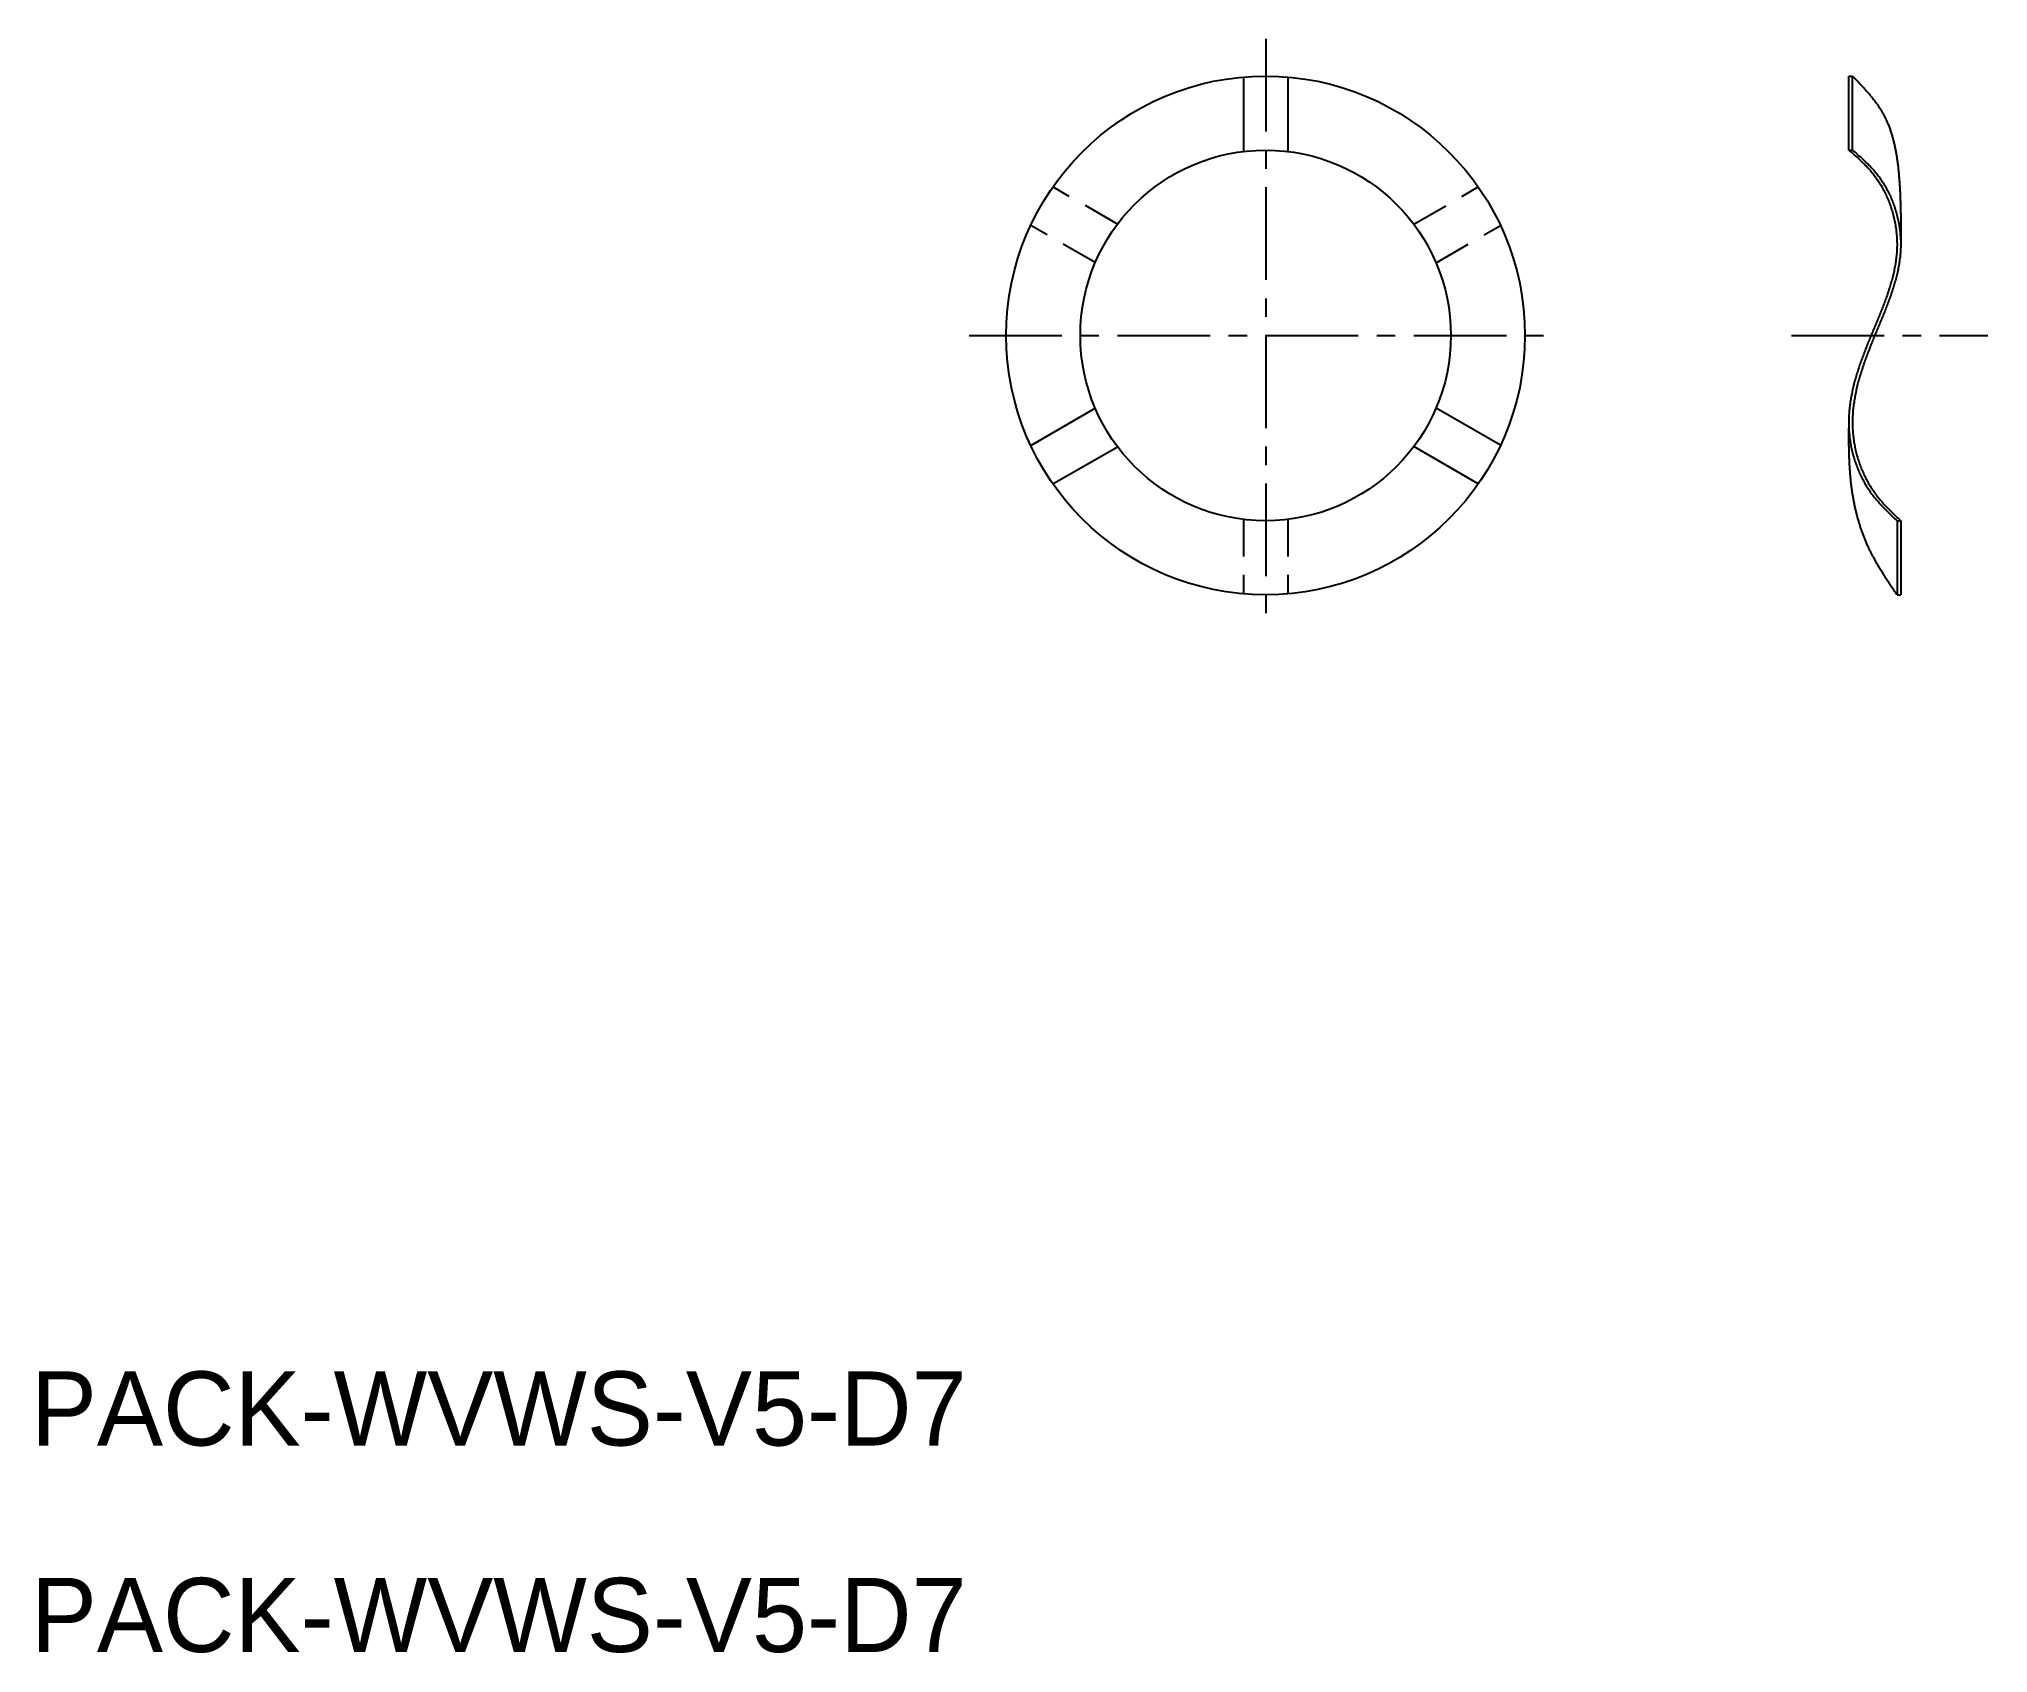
# Model space of a CAD drawing. Extents: x 76.9 to 103.2, y 15.7 to 37.5.
import ezdxf

# ---------------------------------------------------------------- set-up
doc = ezdxf.new("R2010")
doc.units = 0
doc.linetypes.add('CENTER', pattern=[2, 1.25, -0.25, 0.25, -0.25])
doc.linetypes.add('DASHED', pattern=[0.75, 0.5, -0.25])
doc.layers.get('0').update_dxf_attribs({"linetype": 'CONTINUOUS'})
doc.layers.add('CENTER', color=1, linetype='CENTER')

msp = doc.modelspace()

# ---------------------------------------------------------------- linework, layer by layer
at = {"color": 7, "linetype": 'CONTINUOUS'}
for p, q in [((93.11, 36.971), (93.11, 35.966)), ((93.71, 36.971), (93.71, 35.966)), ((101.28, 36.984), (101.33, 36.984)), ((101.28, 35.984), (101.28, 36.984)), ((101.33, 35.984), (101.33, 36.984)), ((101.28, 35.984), (101.33, 35.984)), ((90.238, 31.999), (91.109, 32.502)), ((96.578, 32.001), (95.708, 32.504)), ((90.538, 31.48), (91.409, 31.982)), ((96.278, 31.482), (95.408, 31.984)), ((101.93, 30.984), (101.93, 29.984)), ((101.93, 30.984), (101.98, 30.984)), ((101.98, 30.984), (101.98, 29.984)), ((101.93, 29.984), (101.98, 29.984))]:
    msp.add_line(p, q, dxfattribs=at)
at = {"color": 3, "linetype": 'DASHED'}
for p, q in [((91.409, 34.986), (90.538, 35.488)), ((95.408, 34.984), (96.278, 35.487)), ((91.109, 34.466), (90.238, 34.969)), ((95.708, 34.464), (96.578, 34.967)), ((93.11, 31.002), (93.11, 29.997)), ((93.71, 31.002), (93.71, 29.997))]:
    msp.add_line(p, q, dxfattribs=at)
at = {"color": 7}
for points in [[(101.33, 36.984, 0), (101.339, 36.975, 0), (101.347, 36.965, 0), (101.356, 36.956, 0), (101.365, 36.947, 0), (101.374, 36.937, 0), (101.383, 36.928, 0), (101.392, 36.919, 0), (101.401, 36.909, 0), (101.41, 36.9, 0), (101.419, 36.891, 0), (101.427, 36.881, 0), (101.436, 36.872, 0), (101.445, 36.862, 0), (101.454, 36.853, 0), (101.462, 36.843, 0), (101.471, 36.834, 0), (101.48, 36.824, 0), (101.488, 36.815, 0), (101.497, 36.805, 0), (101.505, 36.796, 0), (101.514, 36.786, 0), (101.522, 36.777, 0), (101.531, 36.767, 0), (101.539, 36.757, 0), (101.547, 36.748, 0), (101.556, 36.738, 0), (101.564, 36.728, 0), (101.572, 36.718, 0), (101.58, 36.709, 0), (101.588, 36.699, 0), (101.596, 36.689, 0), (101.604, 36.679, 0), (101.611, 36.669, 0), (101.619, 36.659, 0), (101.627, 36.649, 0), (101.634, 36.639, 0), (101.642, 36.629, 0), (101.649, 36.618, 0), (101.657, 36.608, 0), (101.664, 36.598, 0), (101.671, 36.588, 0), (101.678, 36.577, 0), (101.685, 36.567, 0), (101.692, 36.556, 0), (101.699, 36.546, 0), (101.706, 36.535, 0), (101.712, 36.525, 0), (101.719, 36.514, 0), (101.725, 36.503, 0), (101.731, 36.492, 0), (101.738, 36.481, 0), (101.744, 36.471, 0), (101.75, 36.46, 0), (101.755, 36.449, 0), (101.761, 36.438, 0), (101.767, 36.426, 0), (101.772, 36.415, 0), (101.778, 36.404, 0), (101.783, 36.392, 0), (101.788, 36.381, 0), (101.793, 36.37, 0), (101.798, 36.358, 0), (101.803, 36.347, 0), (101.808, 36.335, 0), (101.813, 36.323, 0), (101.818, 36.312, 0), (101.822, 36.3, 0), (101.826, 36.288, 0), (101.831, 36.276, 0), (101.835, 36.264, 0), (101.839, 36.252, 0), (101.843, 36.24, 0), (101.847, 36.228, 0), (101.851, 36.216, 0), (101.855, 36.204, 0), (101.859, 36.192, 0), (101.862, 36.18, 0), (101.866, 36.168, 0), (101.869, 36.156, 0), (101.873, 36.143, 0), (101.876, 36.131, 0), (101.879, 36.118, 0), (101.882, 36.106, 0), (101.885, 36.094, 0), (101.888, 36.081, 0), (101.891, 36.069, 0), (101.894, 36.056, 0), (101.897, 36.044, 0), (101.9, 36.031, 0), (101.902, 36.019, 0), (101.905, 36.006, 0), (101.907, 35.993, 0), (101.91, 35.981, 0), (101.912, 35.968, 0), (101.915, 35.955, 0), (101.917, 35.943, 0), (101.919, 35.93, 0), (101.921, 35.917, 0), (101.923, 35.904, 0), (101.925, 35.892, 0), (101.927, 35.879, 0), (101.929, 35.866, 0), (101.931, 35.853, 0), (101.933, 35.84, 0), (101.934, 35.828, 0), (101.936, 35.815, 0), (101.938, 35.802, 0), (101.939, 35.789, 0), (101.941, 35.776, 0), (101.943, 35.763, 0), (101.944, 35.75, 0), (101.945, 35.738, 0), (101.947, 35.725, 0), (101.948, 35.712, 0), (101.949, 35.699, 0), (101.951, 35.686, 0), (101.952, 35.673, 0), (101.953, 35.66, 0), (101.954, 35.647, 0), (101.955, 35.635, 0), (101.956, 35.622, 0), (101.957, 35.609, 0), (101.958, 35.596, 0), (101.959, 35.583, 0), (101.96, 35.57, 0), (101.961, 35.558, 0), (101.962, 35.545, 0), (101.963, 35.532, 0), (101.964, 35.519, 0), (101.965, 35.506, 0), (101.966, 35.494, 0), (101.966, 35.481, 0), (101.967, 35.468, 0), (101.968, 35.455, 0), (101.968, 35.443, 0), (101.969, 35.43, 0), (101.97, 35.417, 0), (101.97, 35.404, 0), (101.971, 35.392, 0), (101.972, 35.379, 0), (101.972, 35.366, 0), (101.973, 35.353, 0), (101.973, 35.341, 0), (101.974, 35.328, 0), (101.974, 35.315, 0), (101.974, 35.303, 0), (101.975, 35.29, 0), (101.975, 35.277, 0), (101.976, 35.264, 0), (101.976, 35.252, 0), (101.976, 35.239, 0), (101.977, 35.226, 0), (101.977, 35.214, 0), (101.977, 35.201, 0), (101.977, 35.188, 0), (101.978, 35.176, 0), (101.978, 35.163, 0), (101.978, 35.15, 0), (101.978, 35.138, 0), (101.979, 35.125, 0), (101.979, 35.112, 0), (101.979, 35.1, 0), (101.979, 35.087, 0), (101.979, 35.075, 0), (101.979, 35.062, 0), (101.979, 35.049, 0), (101.979, 35.037, 0), (101.98, 35.024, 0), (101.98, 35.011, 0), (101.98, 34.999, 0), (101.98, 34.986, 0), (101.98, 34.974, 0), (101.98, 34.961, 0), (101.98, 34.948, 0), (101.98, 34.936, 0), (101.98, 34.923, 0), (101.98, 34.91, 0), (101.98, 34.898, 0), (101.98, 34.885, 0), (101.98, 34.873, 0), (101.98, 34.86, 0), (101.98, 34.847, 0), (101.98, 34.835, 0), (101.98, 34.822, 0), (101.98, 34.81, 0), (101.98, 34.797, 0), (101.98, 34.785, 0), (101.98, 34.772, 0), (101.98, 34.759, 0), (101.98, 34.747, 0), (101.98, 34.734, 0)], [(101.28, 35.984, 0), (101.294, 35.972, 0), (101.309, 35.959, 0), (101.323, 35.947, 0), (101.337, 35.934, 0), (101.352, 35.922, 0), (101.366, 35.909, 0), (101.38, 35.897, 0), (101.395, 35.884, 0), (101.409, 35.871, 0), (101.423, 35.858, 0), (101.437, 35.846, 0), (101.451, 35.833, 0), (101.465, 35.819, 0), (101.478, 35.806, 0), (101.492, 35.793, 0), (101.505, 35.779, 0), (101.518, 35.766, 0), (101.531, 35.752, 0), (101.544, 35.738, 0), (101.557, 35.724, 0), (101.57, 35.709, 0), (101.582, 35.695, 0), (101.594, 35.68, 0), (101.606, 35.665, 0), (101.618, 35.65, 0), (101.63, 35.635, 0), (101.641, 35.619, 0), (101.652, 35.603, 0), (101.663, 35.587, 0), (101.674, 35.571, 0), (101.684, 35.555, 0), (101.695, 35.539, 0), (101.705, 35.522, 0), (101.715, 35.506, 0), (101.724, 35.489, 0), (101.734, 35.472, 0), (101.743, 35.455, 0), (101.752, 35.438, 0), (101.761, 35.42, 0), (101.77, 35.403, 0), (101.778, 35.385, 0), (101.786, 35.368, 0), (101.794, 35.35, 0), (101.802, 35.332, 0), (101.81, 35.314, 0), (101.817, 35.296, 0), (101.824, 35.278, 0), (101.831, 35.259, 0), (101.838, 35.241, 0), (101.844, 35.222, 0), (101.85, 35.204, 0), (101.856, 35.185, 0), (101.862, 35.166, 0), (101.867, 35.148, 0), (101.873, 35.129, 0), (101.878, 35.11, 0), (101.883, 35.091, 0), (101.887, 35.072, 0), (101.892, 35.053, 0), (101.896, 35.034, 0), (101.9, 35.015, 0), (101.903, 34.996, 0), (101.907, 34.977, 0), (101.91, 34.958, 0), (101.913, 34.938, 0), (101.916, 34.919, 0), (101.918, 34.9, 0), (101.92, 34.881, 0), (101.922, 34.862, 0), (101.924, 34.842, 0), (101.926, 34.823, 0), (101.927, 34.804, 0), (101.928, 34.785, 0), (101.929, 34.766, 0), (101.929, 34.747, 0), (101.93, 34.728, 0), (101.93, 34.709, 0), (101.93, 34.69, 0), (101.929, 34.671, 0), (101.928, 34.652, 0), (101.928, 34.633, 0), (101.926, 34.614, 0), (101.925, 34.595, 0), (101.924, 34.577, 0), (101.922, 34.558, 0), (101.92, 34.539, 0), (101.918, 34.52, 0), (101.915, 34.502, 0), (101.913, 34.483, 0), (101.91, 34.464, 0), (101.907, 34.446, 0), (101.904, 34.427, 0), (101.9, 34.409, 0), (101.897, 34.39, 0), (101.893, 34.372, 0), (101.889, 34.353, 0), (101.885, 34.335, 0), (101.881, 34.316, 0), (101.877, 34.298, 0), (101.872, 34.28, 0), (101.867, 34.261, 0), (101.863, 34.243, 0), (101.858, 34.225, 0), (101.852, 34.206, 0), (101.847, 34.188, 0), (101.842, 34.17, 0), (101.836, 34.151, 0), (101.831, 34.133, 0), (101.825, 34.115, 0), (101.819, 34.097, 0), (101.813, 34.079, 0), (101.807, 34.06, 0), (101.801, 34.042, 0), (101.795, 34.024, 0), (101.788, 34.006, 0), (101.782, 33.988, 0), (101.775, 33.97, 0), (101.768, 33.952, 0), (101.762, 33.934, 0), (101.755, 33.915, 0), (101.748, 33.897, 0), (101.741, 33.879, 0), (101.734, 33.861, 0), (101.727, 33.843, 0), (101.72, 33.825, 0), (101.713, 33.807, 0), (101.705, 33.789, 0), (101.698, 33.771, 0), (101.691, 33.753, 0), (101.683, 33.735, 0), (101.676, 33.717, 0), (101.669, 33.699, 0), (101.661, 33.681, 0), (101.654, 33.663, 0), (101.646, 33.645, 0), (101.639, 33.626, 0), (101.631, 33.608, 0), (101.624, 33.59, 0), (101.616, 33.572, 0), (101.609, 33.554, 0), (101.601, 33.536, 0), (101.594, 33.518, 0), (101.586, 33.5, 0), (101.579, 33.482, 0), (101.571, 33.464, 0), (101.564, 33.446, 0), (101.556, 33.428, 0), (101.549, 33.409, 0), (101.542, 33.391, 0), (101.534, 33.373, 0), (101.527, 33.355, 0), (101.52, 33.337, 0), (101.513, 33.319, 0), (101.506, 33.3, 0), (101.499, 33.282, 0), (101.492, 33.264, 0), (101.485, 33.246, 0), (101.478, 33.228, 0), (101.471, 33.209, 0), (101.464, 33.191, 0), (101.457, 33.173, 0), (101.451, 33.155, 0), (101.444, 33.136, 0), (101.438, 33.118, 0), (101.431, 33.1, 0), (101.425, 33.081, 0), (101.419, 33.063, 0), (101.413, 33.045, 0), (101.407, 33.026, 0), (101.401, 33.008, 0), (101.395, 32.99, 0), (101.389, 32.971, 0), (101.384, 32.953, 0), (101.378, 32.934, 0), (101.373, 32.916, 0), (101.368, 32.898, 0), (101.362, 32.879, 0), (101.357, 32.861, 0), (101.352, 32.842, 0), (101.348, 32.824, 0), (101.343, 32.805, 0), (101.339, 32.787, 0), (101.334, 32.768, 0), (101.33, 32.75, 0), (101.326, 32.731, 0), (101.322, 32.712, 0), (101.318, 32.694, 0), (101.314, 32.675, 0), (101.311, 32.657, 0), (101.308, 32.638, 0), (101.304, 32.619, 0), (101.301, 32.6, 0), (101.299, 32.582, 0), (101.296, 32.563, 0), (101.293, 32.544, 0), (101.291, 32.526, 0), (101.289, 32.507, 0), (101.287, 32.488, 0), (101.285, 32.469, 0), (101.284, 32.45, 0), (101.282, 32.432, 0), (101.281, 32.413, 0), (101.28, 32.394, 0), (101.279, 32.375, 0), (101.278, 32.356, 0), (101.278, 32.337, 0), (101.278, 32.318, 0), (101.278, 32.299, 0), (101.278, 32.28, 0), (101.279, 32.261, 0), (101.279, 32.242, 0), (101.28, 32.223, 0), (101.281, 32.204, 0), (101.283, 32.185, 0), (101.284, 32.166, 0), (101.286, 32.147, 0), (101.288, 32.128, 0), (101.29, 32.108, 0), (101.293, 32.089, 0), (101.295, 32.07, 0), (101.298, 32.051, 0), (101.301, 32.032, 0), (101.305, 32.013, 0), (101.308, 31.994, 0), (101.312, 31.975, 0), (101.316, 31.956, 0), (101.32, 31.937, 0), (101.325, 31.918, 0), (101.33, 31.9, 0), (101.334, 31.881, 0), (101.339, 31.862, 0), (101.345, 31.843, 0), (101.35, 31.825, 0), (101.356, 31.806, 0), (101.362, 31.788, 0), (101.368, 31.769, 0), (101.375, 31.751, 0), (101.381, 31.733, 0), (101.388, 31.715, 0), (101.395, 31.697, 0), (101.402, 31.678, 0), (101.41, 31.661, 0), (101.417, 31.643, 0), (101.425, 31.625, 0), (101.433, 31.608, 0), (101.441, 31.59, 0), (101.45, 31.573, 0), (101.458, 31.555, 0), (101.467, 31.538, 0), (101.476, 31.521, 0), (101.486, 31.504, 0), (101.495, 31.488, 0), (101.505, 31.471, 0), (101.515, 31.455, 0), (101.525, 31.438, 0), (101.535, 31.422, 0), (101.546, 31.406, 0), (101.556, 31.39, 0), (101.567, 31.375, 0), (101.578, 31.359, 0), (101.59, 31.344, 0), (101.601, 31.329, 0), (101.613, 31.314, 0), (101.625, 31.299, 0), (101.637, 31.284, 0), (101.649, 31.27, 0), (101.661, 31.255, 0), (101.674, 31.241, 0), (101.686, 31.227, 0), (101.699, 31.212, 0), (101.712, 31.198, 0), (101.725, 31.184, 0), (101.738, 31.171, 0), (101.752, 31.157, 0), (101.765, 31.143, 0), (101.778, 31.13, 0), (101.792, 31.116, 0), (101.805, 31.103, 0), (101.819, 31.09, 0), (101.833, 31.076, 0), (101.846, 31.063, 0), (101.86, 31.05, 0), (101.874, 31.037, 0), (101.888, 31.023, 0), (101.902, 31.01, 0), (101.916, 30.997, 0), (101.93, 30.984, 0)], [(101.33, 35.984, 0), (101.344, 35.972, 0), (101.359, 35.959, 0), (101.373, 35.947, 0), (101.387, 35.934, 0), (101.402, 35.922, 0), (101.416, 35.909, 0), (101.43, 35.897, 0), (101.445, 35.884, 0), (101.459, 35.871, 0), (101.473, 35.858, 0), (101.487, 35.846, 0), (101.501, 35.833, 0), (101.515, 35.819, 0), (101.528, 35.806, 0), (101.542, 35.793, 0), (101.555, 35.779, 0), (101.568, 35.766, 0), (101.581, 35.752, 0), (101.594, 35.738, 0), (101.607, 35.724, 0), (101.62, 35.709, 0), (101.632, 35.695, 0), (101.644, 35.68, 0), (101.656, 35.665, 0), (101.668, 35.65, 0), (101.68, 35.635, 0), (101.691, 35.619, 0), (101.702, 35.603, 0), (101.713, 35.587, 0), (101.724, 35.571, 0), (101.734, 35.555, 0), (101.745, 35.539, 0), (101.755, 35.522, 0), (101.765, 35.506, 0), (101.774, 35.489, 0), (101.784, 35.472, 0), (101.793, 35.455, 0), (101.802, 35.438, 0), (101.811, 35.42, 0), (101.82, 35.403, 0), (101.828, 35.385, 0), (101.836, 35.368, 0), (101.844, 35.35, 0), (101.852, 35.332, 0), (101.86, 35.314, 0), (101.867, 35.296, 0), (101.874, 35.278, 0), (101.881, 35.259, 0), (101.888, 35.241, 0), (101.894, 35.222, 0), (101.9, 35.204, 0), (101.906, 35.185, 0), (101.912, 35.166, 0), (101.917, 35.148, 0), (101.923, 35.129, 0), (101.928, 35.11, 0), (101.933, 35.091, 0), (101.937, 35.072, 0), (101.942, 35.053, 0), (101.946, 35.034, 0), (101.95, 35.015, 0), (101.953, 34.996, 0), (101.957, 34.977, 0), (101.96, 34.958, 0), (101.963, 34.938, 0), (101.966, 34.919, 0), (101.968, 34.9, 0), (101.97, 34.881, 0), (101.972, 34.862, 0), (101.974, 34.842, 0), (101.976, 34.823, 0), (101.977, 34.804, 0), (101.978, 34.785, 0), (101.979, 34.766, 0), (101.979, 34.747, 0), (101.98, 34.728, 0), (101.98, 34.709, 0), (101.98, 34.69, 0), (101.979, 34.671, 0), (101.978, 34.652, 0), (101.978, 34.633, 0), (101.976, 34.614, 0), (101.975, 34.595, 0), (101.974, 34.577, 0), (101.972, 34.558, 0), (101.97, 34.539, 0), (101.968, 34.52, 0), (101.965, 34.502, 0), (101.963, 34.483, 0), (101.96, 34.464, 0), (101.957, 34.446, 0), (101.954, 34.427, 0), (101.95, 34.409, 0), (101.947, 34.39, 0), (101.943, 34.372, 0), (101.939, 34.353, 0), (101.935, 34.335, 0), (101.931, 34.316, 0), (101.927, 34.298, 0), (101.922, 34.28, 0), (101.917, 34.261, 0), (101.913, 34.243, 0), (101.908, 34.225, 0), (101.902, 34.206, 0), (101.897, 34.188, 0), (101.892, 34.17, 0), (101.886, 34.151, 0), (101.881, 34.133, 0), (101.875, 34.115, 0), (101.869, 34.097, 0), (101.863, 34.079, 0), (101.857, 34.06, 0), (101.851, 34.042, 0), (101.845, 34.024, 0), (101.838, 34.006, 0), (101.832, 33.988, 0), (101.825, 33.97, 0), (101.818, 33.952, 0), (101.812, 33.934, 0), (101.805, 33.915, 0), (101.798, 33.897, 0), (101.791, 33.879, 0), (101.784, 33.861, 0), (101.777, 33.843, 0), (101.77, 33.825, 0), (101.763, 33.807, 0), (101.755, 33.789, 0), (101.748, 33.771, 0), (101.741, 33.753, 0), (101.733, 33.735, 0), (101.726, 33.717, 0), (101.719, 33.699, 0), (101.711, 33.681, 0), (101.704, 33.663, 0), (101.696, 33.645, 0), (101.689, 33.626, 0), (101.681, 33.608, 0), (101.674, 33.59, 0), (101.666, 33.572, 0), (101.659, 33.554, 0), (101.651, 33.536, 0), (101.644, 33.518, 0), (101.636, 33.5, 0), (101.629, 33.482, 0), (101.621, 33.464, 0), (101.614, 33.446, 0), (101.606, 33.428, 0), (101.599, 33.409, 0), (101.592, 33.391, 0), (101.584, 33.373, 0), (101.577, 33.355, 0), (101.57, 33.337, 0), (101.563, 33.319, 0), (101.556, 33.3, 0), (101.549, 33.282, 0), (101.542, 33.264, 0), (101.535, 33.246, 0), (101.528, 33.228, 0), (101.521, 33.209, 0), (101.514, 33.191, 0), (101.507, 33.173, 0), (101.501, 33.155, 0), (101.494, 33.136, 0), (101.488, 33.118, 0), (101.481, 33.1, 0), (101.475, 33.081, 0), (101.469, 33.063, 0), (101.463, 33.045, 0), (101.457, 33.026, 0), (101.451, 33.008, 0), (101.445, 32.99, 0), (101.439, 32.971, 0), (101.434, 32.953, 0), (101.428, 32.934, 0), (101.423, 32.916, 0), (101.418, 32.898, 0), (101.412, 32.879, 0), (101.407, 32.861, 0), (101.402, 32.842, 0), (101.398, 32.824, 0), (101.393, 32.805, 0), (101.389, 32.787, 0), (101.384, 32.768, 0), (101.38, 32.75, 0), (101.376, 32.731, 0), (101.372, 32.712, 0), (101.368, 32.694, 0), (101.364, 32.675, 0), (101.361, 32.657, 0), (101.358, 32.638, 0), (101.354, 32.619, 0), (101.351, 32.6, 0), (101.349, 32.582, 0), (101.346, 32.563, 0), (101.343, 32.544, 0), (101.341, 32.526, 0), (101.339, 32.507, 0), (101.337, 32.488, 0), (101.335, 32.469, 0), (101.334, 32.45, 0), (101.332, 32.432, 0), (101.331, 32.413, 0), (101.33, 32.394, 0), (101.329, 32.375, 0), (101.328, 32.356, 0), (101.328, 32.337, 0), (101.328, 32.318, 0), (101.328, 32.299, 0), (101.328, 32.28, 0), (101.329, 32.261, 0), (101.329, 32.242, 0), (101.33, 32.223, 0), (101.331, 32.204, 0), (101.333, 32.185, 0), (101.334, 32.166, 0), (101.336, 32.147, 0), (101.338, 32.128, 0), (101.34, 32.108, 0), (101.343, 32.089, 0), (101.345, 32.07, 0), (101.348, 32.051, 0), (101.351, 32.032, 0), (101.355, 32.013, 0), (101.358, 31.994, 0), (101.362, 31.975, 0), (101.366, 31.956, 0), (101.37, 31.937, 0), (101.375, 31.918, 0), (101.38, 31.9, 0), (101.384, 31.881, 0), (101.389, 31.862, 0), (101.395, 31.843, 0), (101.4, 31.825, 0), (101.406, 31.806, 0), (101.412, 31.788, 0), (101.418, 31.769, 0), (101.425, 31.751, 0), (101.431, 31.733, 0), (101.438, 31.715, 0), (101.445, 31.697, 0), (101.452, 31.678, 0), (101.46, 31.661, 0), (101.467, 31.643, 0), (101.475, 31.625, 0), (101.483, 31.608, 0), (101.491, 31.59, 0), (101.5, 31.573, 0), (101.508, 31.555, 0), (101.517, 31.538, 0), (101.526, 31.521, 0), (101.536, 31.504, 0), (101.545, 31.488, 0), (101.555, 31.471, 0), (101.565, 31.455, 0), (101.575, 31.438, 0), (101.585, 31.422, 0), (101.596, 31.406, 0), (101.606, 31.39, 0), (101.617, 31.375, 0), (101.628, 31.359, 0), (101.64, 31.344, 0), (101.651, 31.329, 0), (101.663, 31.314, 0), (101.675, 31.299, 0), (101.687, 31.284, 0), (101.699, 31.27, 0), (101.711, 31.255, 0), (101.724, 31.241, 0), (101.736, 31.227, 0), (101.749, 31.212, 0), (101.762, 31.198, 0), (101.775, 31.184, 0), (101.788, 31.171, 0), (101.802, 31.157, 0), (101.815, 31.143, 0), (101.828, 31.13, 0), (101.842, 31.116, 0), (101.855, 31.103, 0), (101.869, 31.09, 0), (101.883, 31.076, 0), (101.896, 31.063, 0), (101.91, 31.05, 0), (101.924, 31.037, 0), (101.938, 31.023, 0), (101.952, 31.01, 0), (101.966, 30.997, 0), (101.98, 30.984, 0)], [(101.93, 29.984, 0), (101.923, 29.994, 0), (101.916, 30.005, 0), (101.908, 30.015, 0), (101.901, 30.026, 0), (101.894, 30.036, 0), (101.887, 30.047, 0), (101.88, 30.057, 0), (101.873, 30.067, 0), (101.866, 30.078, 0), (101.859, 30.088, 0), (101.852, 30.099, 0), (101.845, 30.109, 0), (101.838, 30.12, 0), (101.831, 30.13, 0), (101.825, 30.141, 0), (101.818, 30.151, 0), (101.811, 30.162, 0), (101.804, 30.172, 0), (101.797, 30.183, 0), (101.79, 30.193, 0), (101.783, 30.204, 0), (101.776, 30.214, 0), (101.77, 30.225, 0), (101.763, 30.235, 0), (101.756, 30.246, 0), (101.749, 30.257, 0), (101.743, 30.267, 0), (101.736, 30.278, 0), (101.729, 30.288, 0), (101.723, 30.299, 0), (101.716, 30.31, 0), (101.71, 30.32, 0), (101.703, 30.331, 0), (101.697, 30.342, 0), (101.69, 30.352, 0), (101.684, 30.363, 0), (101.677, 30.374, 0), (101.671, 30.385, 0), (101.665, 30.395, 0), (101.658, 30.406, 0), (101.652, 30.417, 0), (101.646, 30.428, 0), (101.64, 30.439, 0), (101.634, 30.45, 0), (101.628, 30.461, 0), (101.622, 30.472, 0), (101.616, 30.483, 0), (101.61, 30.494, 0), (101.604, 30.505, 0), (101.598, 30.515, 0), (101.592, 30.527, 0), (101.587, 30.538, 0), (101.581, 30.549, 0), (101.575, 30.56, 0), (101.57, 30.571, 0), (101.564, 30.582, 0), (101.559, 30.593, 0), (101.553, 30.605, 0), (101.548, 30.616, 0), (101.543, 30.627, 0), (101.538, 30.639, 0), (101.532, 30.65, 0), (101.527, 30.661, 0), (101.522, 30.673, 0), (101.517, 30.684, 0), (101.512, 30.696, 0), (101.507, 30.707, 0), (101.503, 30.719, 0), (101.498, 30.73, 0), (101.493, 30.742, 0), (101.489, 30.753, 0), (101.484, 30.765, 0), (101.48, 30.777, 0), (101.475, 30.788, 0), (101.471, 30.8, 0), (101.466, 30.812, 0), (101.462, 30.824, 0), (101.458, 30.835, 0), (101.454, 30.847, 0), (101.45, 30.859, 0), (101.446, 30.871, 0), (101.442, 30.883, 0), (101.438, 30.895, 0), (101.434, 30.907, 0), (101.43, 30.919, 0), (101.426, 30.931, 0), (101.423, 30.943, 0), (101.419, 30.955, 0), (101.415, 30.967, 0), (101.412, 30.979, 0), (101.408, 30.991, 0), (101.405, 31.003, 0), (101.401, 31.015, 0), (101.398, 31.027, 0), (101.395, 31.039, 0), (101.392, 31.052, 0), (101.388, 31.064, 0), (101.385, 31.076, 0), (101.382, 31.088, 0), (101.379, 31.1, 0), (101.376, 31.113, 0), (101.373, 31.125, 0), (101.371, 31.137, 0), (101.368, 31.149, 0), (101.365, 31.162, 0), (101.362, 31.174, 0), (101.36, 31.186, 0), (101.357, 31.198, 0), (101.355, 31.211, 0), (101.352, 31.223, 0), (101.35, 31.236, 0), (101.347, 31.248, 0), (101.345, 31.26, 0), (101.343, 31.273, 0), (101.34, 31.285, 0), (101.338, 31.297, 0), (101.336, 31.31, 0), (101.334, 31.322, 0), (101.332, 31.335, 0), (101.33, 31.347, 0), (101.328, 31.36, 0), (101.326, 31.372, 0), (101.324, 31.384, 0), (101.322, 31.397, 0), (101.321, 31.41, 0), (101.319, 31.422, 0), (101.317, 31.434, 0), (101.316, 31.447, 0), (101.314, 31.459, 0), (101.312, 31.472, 0), (101.311, 31.484, 0), (101.31, 31.497, 0), (101.308, 31.509, 0), (101.307, 31.522, 0), (101.305, 31.534, 0), (101.304, 31.547, 0), (101.303, 31.559, 0), (101.302, 31.572, 0), (101.301, 31.584, 0), (101.3, 31.597, 0), (101.298, 31.609, 0), (101.297, 31.622, 0), (101.297, 31.634, 0), (101.296, 31.647, 0), (101.295, 31.659, 0), (101.294, 31.672, 0), (101.293, 31.684, 0), (101.292, 31.697, 0), (101.291, 31.709, 0), (101.291, 31.722, 0), (101.29, 31.734, 0), (101.289, 31.747, 0), (101.289, 31.759, 0), (101.288, 31.772, 0), (101.288, 31.784, 0), (101.287, 31.797, 0), (101.286, 31.809, 0), (101.286, 31.822, 0), (101.285, 31.834, 0), (101.285, 31.847, 0), (101.285, 31.859, 0), (101.284, 31.872, 0), (101.284, 31.884, 0), (101.284, 31.897, 0), (101.283, 31.909, 0), (101.283, 31.922, 0), (101.283, 31.934, 0), (101.282, 31.947, 0), (101.282, 31.959, 0), (101.282, 31.972, 0), (101.282, 31.984, 0), (101.281, 31.997, 0), (101.281, 32.009, 0), (101.281, 32.022, 0), (101.281, 32.034, 0), (101.281, 32.047, 0), (101.281, 32.059, 0), (101.281, 32.072, 0), (101.28, 32.084, 0), (101.28, 32.097, 0), (101.28, 32.109, 0), (101.28, 32.122, 0), (101.28, 32.134, 0), (101.28, 32.147, 0), (101.28, 32.159, 0), (101.28, 32.172, 0), (101.28, 32.184, 0), (101.28, 32.197, 0), (101.28, 32.209, 0), (101.28, 32.222, 0), (101.28, 32.234, 0)]]:
    msp.add_polyline3d(points, dxfattribs=at)
at = {"color": 7, "linetype": 'CONTINUOUS'}
for radius in [3.5, 2.5]:
    msp.add_circle((93.408, 33.484), radius, dxfattribs=at)
at = {"layer": 'CENTER', "color": 1, "linetype": 'CENTER'}
for p, q in [((93.41, 37.484), (93.41, 29.484)), ((89.408, 33.484), (97.408, 33.484)), ((100.504, 33.484), (103.157, 33.484))]:
    msp.add_line(p, q, dxfattribs=at)

# ---------------------------------------------------------------- texts
at = {"color": 7, "linetype": 'CONTINUOUS'}
for p in [(76.744, 18.504), (76.744, 15.718)]:
    msp.add_text('PACK-WVWS-V5-D7', height=1, dxfattribs=at).set_placement(p)

doc.saveas('drawing.dxf')
